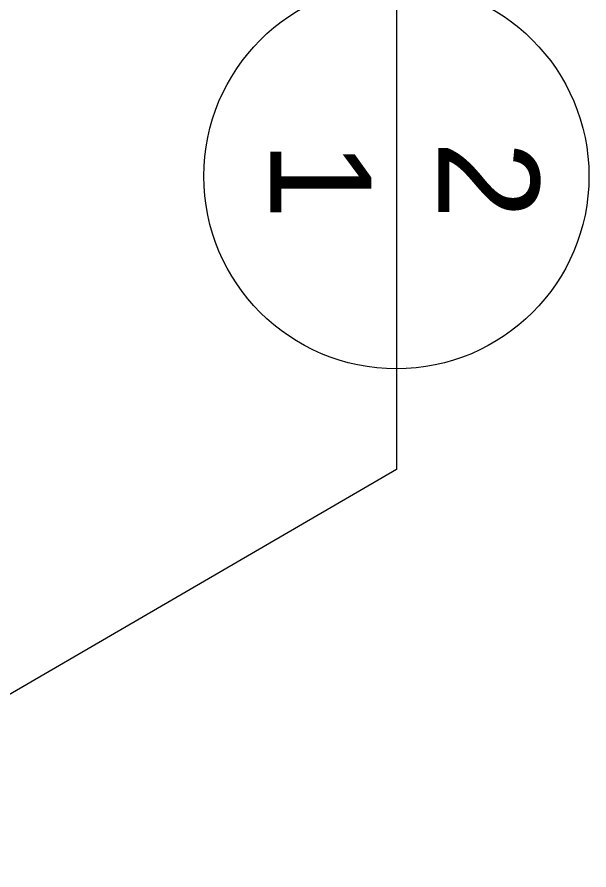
# Model space of a CAD drawing. Header units: metres. Extents: x 180 to 3220, y 13789 to 15035.
# Drawn here: x 757.5 to 762.04, y 14656.39 to 14663.16 of the extents above; entities that cross this region are included whole.
import ezdxf

# ---------------------------------------------------------------- set-up
doc = ezdxf.new("R2010")
doc.units = ezdxf.units.M
doc.header["$MEASUREMENT"] = 0
doc.layers.add('02 Выноски план', color=170, linetype='Continuous')
doc.styles.get("Standard").update_dxf_attribs({"font": 'arial.ttf'})

msp = doc.modelspace()

# ---------------------------------------------------------------- linework, layer by layer
at = {"layer": '02 Выноски план', "color": 144, "lineweight": 20, "elevation": 161.688}
for points in [[(760.5101, 14663.4285), (760.5101, 14660.3708)], [(760.5101, 14660.3708), (760.5101, 14659.5708)], [(760.5101, 14659.5708), (755.0429, 14656.3937)]]:
    msp.add_lwpolyline(points, dxfattribs=at)
at = {"layer": '02 Выноски план', "color": 144, "lineweight": 20}
msp.add_circle((760.5101, 14661.8997, 161.688), 1.5288, dxfattribs=at)

# ---------------------------------------------------------------- texts
at = {"layer": '02 Выноски план', "color": 144, "lineweight": 20, "insert": (761.644, 14663.6319, 161.688), "char_height": 0.8, "attachment_point": 1, "rotation": 270}
msp.add_mtext_dynamic_manual_height_columns('\\pxqc;{\\C0;2\\P1}', width=3.524844, gutter_width=0.5, heights=[-2.1399], dxfattribs=at)

doc.saveas('drawing.dxf')
